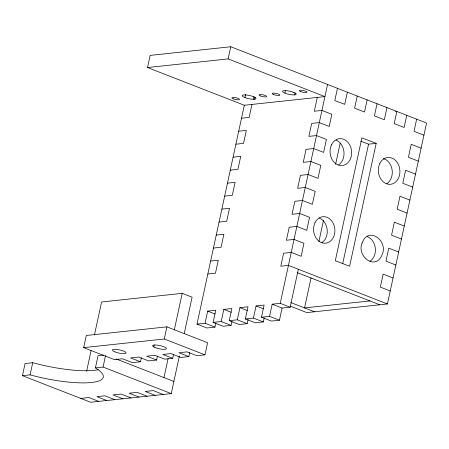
<?xml version="1.0" encoding="UTF-8"?>
<svg xmlns="http://www.w3.org/2000/svg" width="449" height="449" viewBox="0 0 449 449"><rect width="100%" height="100%" fill="white"/><g stroke="black" fill="none" stroke-linecap="round" stroke-linejoin="round"><path stroke-width="0.67" d="M179.364 356.113L171.254 393.61L90.647 402.248L22.45 375.678L25.077 363.527L32.715 362.708A58.914 13.554 12.2 0 0 98.219 369.701M22.45 375.678L30.089 374.864L32.715 362.708M141.356 357.713L140.481 361.765L132.421 362.629L122.521 358.773L114.461 359.638L83.666 347.638L86.292 335.487L166.899 326.85L207.595 342.705L204.969 354.856L196.909 355.72L187.008 351.864L178.949 352.729L188.849 356.585L189.725 352.532M147.525 67.541L228.137 58.903L324.93 96.614L244.318 105.246L147.525 67.541L150.151 55.39L230.764 46.752L426.55 123.026L387.431 303.956L306.824 312.594L290.565 306.263M86.635 371.166L91.074 350.618M94.481 334.864L101.592 301.981L182.199 293.349L192.099 297.204L184.247 333.512M30.089 374.864A58.914 13.554 12.2 0 0 91.355 382.503A58.914 13.554 12.2 0 0 95.424 367.866L98.05 355.709L103.601 355.114M95.424 367.866L103.057 367.046L105.537 355.569M153.743 346.903L154.181 344.877M140.481 361.765L130.586 357.909L138.646 357.045L148.546 360.901L156.606 360.036L157.481 355.99M83.666 347.638L164.272 339.001L166.899 326.85M228.137 58.903L230.764 46.752M163.98 377.603L168.128 358.42M174.352 329.65L182.199 293.349M156.606 360.036L146.705 356.18L154.765 355.316L164.665 359.172L172.725 358.313L173.6 354.261M255.066 97.197L254.628 99.223L253.365 99.274A7.083 1.628 12.2 0 1 246.507 98.112L244.958 97.59L245.687 94.217M215.834 323.067L214.959 327.119L206.899 327.978L196.999 324.122L244.318 105.246M251.956 104.432L249.15 117.413L241.511 118.233M253.365 99.274L253.949 96.574M196.999 324.122L205.058 323.258L207.685 311.106L215.744 310.242L213.118 322.399L223.018 326.255L231.078 325.39L231.953 321.338M213.118 322.399L221.183 321.535L223.81 309.383L231.869 308.519L229.243 320.67L239.143 324.526L247.203 323.662L248.078 319.609M284.924 93.128L285.508 90.423M229.243 320.67L237.302 319.806L239.929 307.655L247.988 306.79L245.362 318.942L255.262 322.797L263.322 321.933L264.197 317.886M294.634 94.919L295.072 92.892M245.362 318.942L253.421 318.077L256.053 305.926L264.113 305.062L261.486 317.213L271.381 321.074L279.446 320.21L282.073 308.059L290.133 307.195L298.338 269.248M261.486 317.213L269.546 316.354L272.173 304.197L280.232 303.339L290.133 307.195M317.291 97.433L314.306 111.245L321.944 110.426L331.839 114.282L329.212 126.438L319.312 122.577L311.679 123.396L308.873 136.378L316.506 135.564L326.406 139.42L323.6 152.402L313.699 148.546L306.066 149.365L303.255 162.347L310.893 161.528L320.794 165.384L317.987 178.371L308.087 174.509L300.448 175.329L297.642 188.311L305.281 187.497L315.181 191.353L312.369 204.334L302.474 200.478L294.836 201.298L292.03 214.28L299.663 213.46L309.563 217.316L306.757 230.303L296.856 226.448L289.223 227.261L286.417 240.249L294.05 239.429L303.951 243.285L301.144 256.267L291.244 252.411L283.605 253.23L280.799 266.212L288.438 265.393L387.431 303.956M280.232 303.339L327.557 84.463M337.457 88.318L334.802 100.582L344.725 104.325L347.358 92.174M311.062 277.852L304.557 307.919L369.897 300.92M318.891 241.635L323.471 220.453M335.583 164.418L340.162 143.237M357.252 96.03L354.626 108.181L364.526 112.037L367.153 99.886M377.053 103.741L374.427 115.893L384.327 119.754L386.954 107.597M342.722 263.647L368.556 144.168L376.189 143.354L349.619 266.246L335.308 260.74L361.877 137.865L376.189 143.354M406.749 115.314L404.122 127.465L394.222 123.61L396.854 111.453L395.462 111.605M416.65 119.17L414.023 131.321L423.923 135.177M369.982 261.312C378.344 255.604 376.717 240.434 367.338 236.629M238.705 131.215L246.344 130.395L243.538 143.377L235.899 144.196M233.093 157.178L240.731 156.364L237.919 169.346L230.286 170.165M227.48 183.147L235.113 182.328L232.307 195.315L224.668 196.129M221.862 209.116L229.501 208.297L226.694 221.278L219.056 222.098M216.25 235.08L223.888 234.26L221.076 247.247L213.443 248.061M210.637 261.049L218.27 260.229L215.464 273.211L207.831 274.03M188.849 356.585L180.79 357.449L170.889 353.593L162.824 354.457L172.725 358.313M80.747 398.392L88.807 397.528L98.707 401.384M360.743 141.177L368.556 144.168M421.117 148.159L411.217 144.303L408.41 157.285L418.311 161.146M415.499 174.128L405.604 170.272L402.792 183.254L412.693 187.11M409.886 200.091L399.986 196.235L397.18 209.217L407.08 213.079M404.274 226.06L394.374 222.204L391.567 235.186L401.468 239.042M398.661 252.024L388.761 248.168L385.955 261.155L395.85 265.011M393.043 277.993L383.143 274.137L380.337 287.119L390.237 290.974M297.193 272.599L379.792 304.776M290.93 302.609L314.457 311.774M272.173 304.197L282.073 308.059M256.053 305.926L263.473 308.817M269.546 316.354L279.446 320.21M239.929 307.655L247.354 310.545M253.421 318.077L263.322 321.933M223.81 309.383L231.229 312.274M237.302 319.806L247.203 323.662M207.685 311.106L215.11 314.003M221.183 321.535L231.078 325.39M205.058 323.258L214.959 327.119M164.272 339.001L204.969 354.856M116.05 358.931L173.881 381.459M103.057 367.046L171.254 393.61M163.195 394.475L153.294 390.619L145.235 391.483L155.135 395.339M147.07 396.203L137.175 392.347L129.11 393.212L139.01 397.068M130.951 397.926L121.05 394.07L112.991 394.935L122.891 398.791M114.826 399.655L104.931 395.799L96.866 396.663L106.767 400.519M244.958 97.59L244.929 97.579A7.083 1.628 12.2 0 1 243.521 94.958L244.784 94.907A7.083 1.628 12.2 0 1 253.219 96.602L254.516 97.169A7.083 1.628 12.2 0 1 254.628 99.223M336.004 140.082A13.498 10.787 83.9 0 1 343.951 151.773A13.498 10.787 83.9 0 1 338.658 164.878M383.255 158.553A13.487 10.776 83.9 0 1 392.134 169.986A13.487 10.776 83.9 0 1 386.836 183.714M319.346 218.096A13.33 10.653 83.9 0 1 327.192 229.641A13.33 10.653 83.9 0 1 321.967 242.583M362.163 242.853C356.091 256.16 375.965 271.533 382.256 254.33C388.329 241.023 368.461 225.645 362.163 242.853M293.831 92.421L292.321 91.877A7.044 1.622 12.2 0 0 282.488 91.355A7.044 1.622 12.2 0 0 292.26 94.862A7.044 1.622 12.2 0 0 293.831 92.421M300.847 91.647A3.906 0.898 12.2 0 0 306.964 92.292A3.906 0.898 12.2 0 0 301.728 90.255A3.906 0.898 12.2 0 0 300.847 91.647M233.379 98.875A3.906 0.898 12.2 0 0 239.497 99.521A3.906 0.898 12.2 0 0 234.255 97.478A3.906 0.898 12.2 0 0 233.379 98.875M273.694 94.554A3.906 0.898 12.2 0 0 279.811 95.199A3.906 0.898 12.2 0 0 274.575 93.162A3.906 0.898 12.2 0 0 273.694 94.554M260.504 95.968A3.906 0.898 12.2 0 0 266.627 96.614A3.906 0.898 12.2 0 0 261.385 94.576A3.906 0.898 12.2 0 0 260.504 95.968M314.974 222.788A13.33 10.653 83.9 0 0 324.262 243.24A13.33 10.653 83.9 0 0 333.478 223.838A13.33 10.653 83.9 0 0 314.974 222.788M331.48 144.842A13.498 10.787 83.9 0 0 340.892 165.558A13.498 10.787 83.9 0 0 350.22 145.908A13.498 10.787 83.9 0 0 331.48 144.842M379.803 163.537A13.487 10.776 83.9 0 0 389.059 184.331A13.487 10.776 83.9 0 0 398.527 164.811A13.487 10.776 83.9 0 0 379.803 163.537M154.933 347.475A7.089 1.633 12.2 0 0 166.321 348.879A7.089 1.633 12.2 0 0 157.307 345.129A7.089 1.633 12.2 0 0 154.933 347.475M115.006 351.926A7.032 1.616 12.2 0 0 126.034 353.094A7.032 1.616 12.2 0 0 116.6 349.417A7.032 1.616 12.2 0 0 115.006 351.926"/></g></svg>
